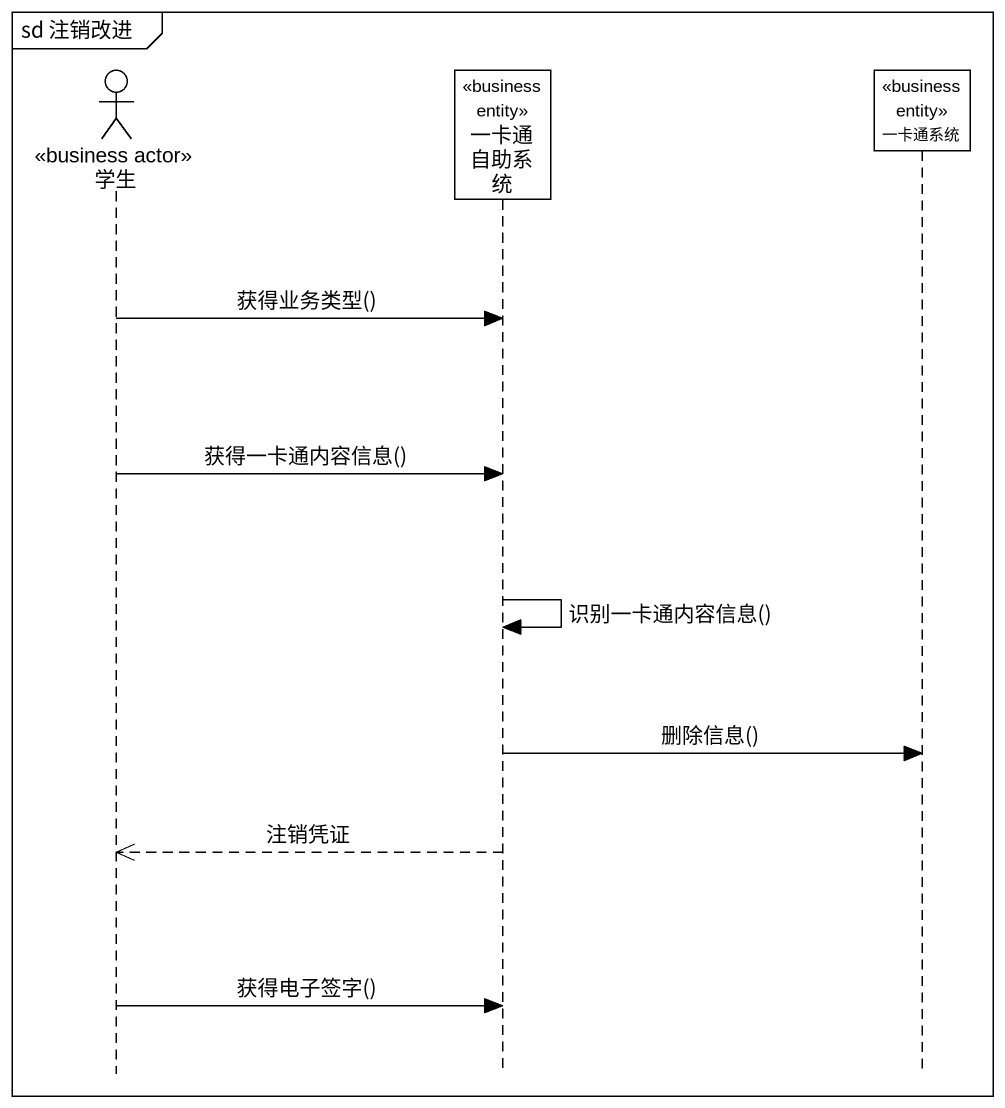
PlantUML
@startuml
mainframe sd 注销改进
hide footbox
actor 学生 <<business actor>>
participant 一卡通自助系统 <<business entity>>
participant 一卡通系统 <<business entity>>

学生 -> 一卡通自助系统 : 获得业务类型()
学生 -> 一卡通自助系统 : 获得一卡通内容信息()
一卡通自助系统 -> 一卡通自助系统 : 识别一卡通内容信息()
一卡通自助系统 -> 一卡通系统 : 删除信息()
一卡通自助系统 -->> 学生 : 注销凭证
学生 -> 一卡通自助系统 : 获得电子签字()
@enduml
